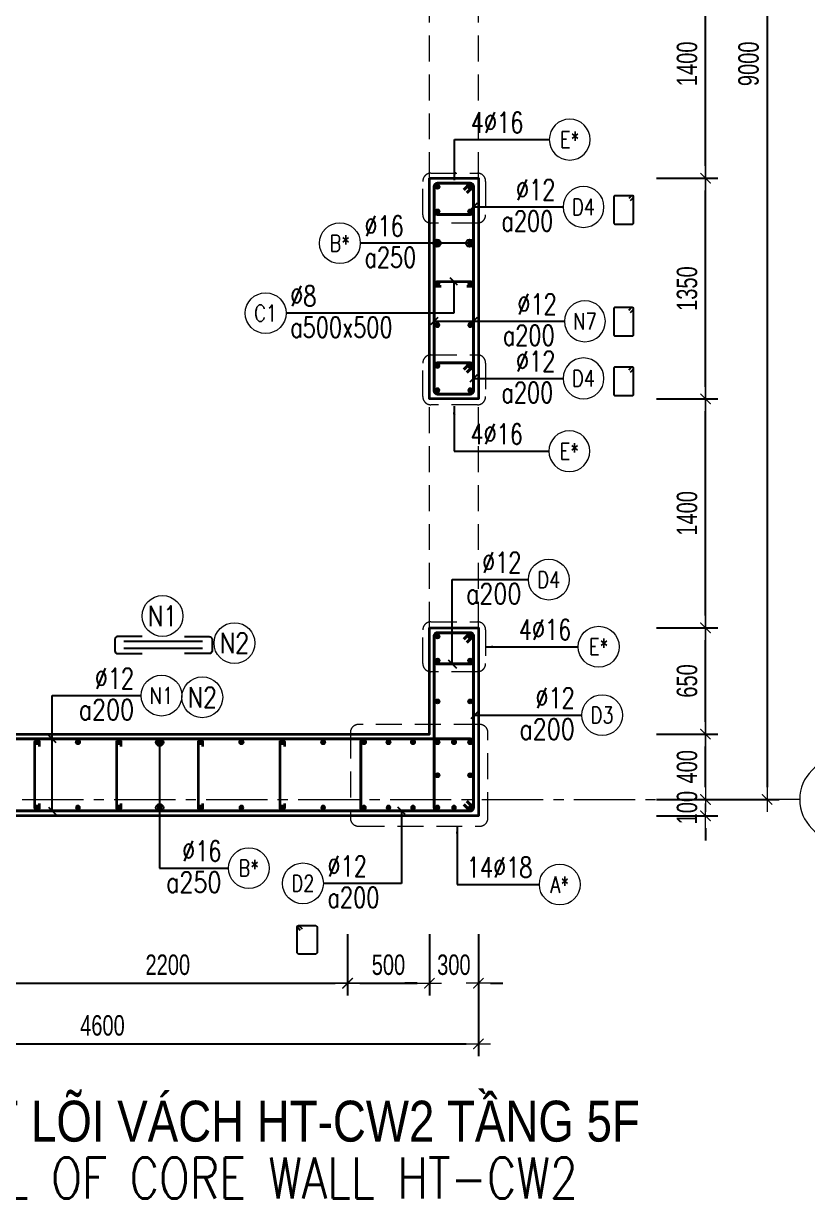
# Model space of a CAD drawing. Header units: millimetres. Extents: x 944027 to 981803, y -83026 to 82675.
# Drawn here: x 970872 to 975668, y 68816 to 76004 of the extents above; entities that cross this region are included whole.
import ezdxf
from ezdxf.enums import TextEntityAlignment as Align

# ---------------------------------------------------------------- set-up
doc = ezdxf.new("R2010")
doc.units = ezdxf.units.MM
doc.header["$MEASUREMENT"] = 0
for name, pattern in [('HIDDEN', [9.525, 6.35, -3.175]), ('HIDDEN2', [4.7625, 3.175, -1.5875]), ('HT_Dim Grid$0$CENTER2', [1.125, 0.75, -0.125, 0.125, -0.125]), ('HT_Grid$0$CENTER2', [1.125, 0.75, -0.125, 0.125, -0.125])]:
    doc.linetypes.add(name, pattern=pattern)
doc.layers.get('0').update_dxf_attribs({"lineweight": 20})
doc.layers.get('Defpoints').update_dxf_attribs({"color": 151, "lineweight": 9})
doc.layers.add('Hidden', color=9, linetype='HIDDEN')
doc.layers.add('Ligature', color=1, linetype='Continuous')
for name, color, linetype, lineweight in [('HT_Dim Grid$0$NDC_S_AXIS', 5, 'HT_Dim Grid$0$CENTER2', 13), ('HT_Dim Grid$0$NDC_S_SYMBOL', 1, 'Continuous', 15), ('HT_Dim Grid$0$NDC_S_TEXT SYMBOL', 7, 'Continuous', 20), ('HT_Grid$0$NDC_S_AXIS', 5, 'HT_Grid$0$CENTER2', 13), ('KC-LEADER', 153, 'Continuous', 18), ('KC-THEP', 6, 'Continuous', 40), ('NDC_S_ANNO', 7, 'Continuous', 20), ('NDC_S_BEAM', 3, 'HIDDEN2', 20), ('NDC_S_DIM', 1, 'Continuous', 15), ('NDC_S_ENG TITLE', 3, 'Continuous', 20), ('NDC_S_HIDDEN', 8, 'HIDDEN2', 13), ('NDC_S_LEADER', 1, 'Continuous', 15), ('NDC_S_REBAR', 4, 'Continuous', 35), ('NDC_S_STIRRUP', 4, 'Continuous', 40), ('NDC_S_TEXT SYMBOL', 7, 'Continuous', 20), ('NDC_S_VN TEXT', 7, 'Continuous', 20), ('NDC_S_VN TITLE', 6, 'Continuous', 35), ('NDC_S_WALL', 6, 'Continuous', 35)]:
    doc.layers.add(name, color=color, linetype=linetype, lineweight=lineweight)
doc.styles.add('HT_Dim Grid$0$NDC_ANNO', font='', dxfattribs={"width": 0.8})
doc.styles.add('NDC_ANNO', font='', dxfattribs={"width": 0.8})
doc.styles.add('NDC_ARIAL', font='arial.ttf', dxfattribs={"width": 0.85})
doc.styles.add('NDC_DIM', font='', dxfattribs={"width": 0.75})
doc.styles.add('NDC_EN TXT', font='romans.shx', dxfattribs={"width": 0.8})
doc.styles.add('NDC_VIE TXT', font='arial.ttf', dxfattribs={"width": 0.8})
doc.styles.get('HT_Dim Grid$0$NDC_ANNO').set_extended_font_data('Dotum')
doc.styles.get('NDC_ANNO').set_extended_font_data('Dotum')
doc.styles.get('NDC_DIM').set_extended_font_data('Dotum')
doc.dimstyles.new('NDC_1-50', dxfattribs={"dimscale": 50, "dimtxt": 2.5, "dimasz": 1, "dimexe": 1.5, "dimexo": 0, "dimgap": 0.8, "dimtad": 1, "dimdec": 0, "dimdsep": 46, "dimtxsty": 'NDC_ARIAL', "dimblk": 'DIMMARK', "dimcen": 49999.938995, "dimdle": 1.5, "dimclrd": 1, "dimclre": 1, "dimclrt": 3, "dimadec": 0, "dimazin": 0, "dimtfac": 1, "dimtdec": 0, "dimtix": 1, "dimtmove": 2, "dimatfit": 3, "dimfxl": 1, "dimarcsym": 0})
doc.dimstyles.new('NDC_dim_30', dxfattribs={"dimscale": 30, "dimtxt": 2.5, "dimasz": 1.5, "dimexe": 1.5, "dimexo": 2.5, "dimgap": 1, "dimtad": 1, "dimdec": 0, "dimzin": 0, "dimdsep": 46, "dimtxsty": 'NDC_DIM', "dimblk": 'DIMMARK', "dimcen": 0.09, "dimdle": 1.2, "dimclrd": 1, "dimclre": 1, "dimclrt": 3, "dimadec": 0, "dimazin": 0, "dimtfac": 1, "dimtdec": 0, "dimtix": 1, "dimtofl": 0, "dimtmove": 0, "dimatfit": 3, "dimfxl": 6, "dimfxlon": 1, "dimtolj": 1, "dimtzin": 0, "dimarcsym": 0})
doc.dimstyles.new('NDC_dim_50', dxfattribs={"dimscale": 50, "dimtxt": 2.5, "dimasz": 1.5, "dimexe": 1.5, "dimexo": 2.5, "dimgap": 1, "dimtad": 1, "dimdec": 0, "dimzin": 0, "dimdsep": 46, "dimtxsty": 'NDC_DIM', "dimblk": 'DIMMARK', "dimcen": 0.09, "dimdle": 1.2, "dimclrd": 1, "dimclre": 1, "dimclrt": 3, "dimadec": 0, "dimazin": 0, "dimtfac": 1, "dimtdec": 0, "dimtix": 1, "dimtofl": 0, "dimtmove": 0, "dimatfit": 3, "dimfxl": 6, "dimfxlon": 1, "dimtolj": 1, "dimtzin": 0, "dimarcsym": 0})

# ---------------------------------------------------------------- blocks, each defined once
blk = doc.blocks.new('THEP')
at = {"layer": 'KC-LEADER', "color": 6}
blk.add_circle((0, 0), 14, dxfattribs=at)
at = {"layer": 'KC-THEP'}
for p, q in [((-14, 0), (14, 0)), ((9.9, 9.9), (-9.9, -9.9)), ((-9.9, 9.9), (9.9, -9.9)), ((0, 14), (0, -14))]:
    blk.add_line(p, q, dxfattribs=at)
blk = doc.blocks.new('DIMMARK')
at = {"layer": 'NDC_S_DIM', "color": 1}
blk.add_line((-1.5, 0), (1, 0), dxfattribs=at)
at = {"layer": 'NDC_S_DIM', "color": 2, "const_width": 0.1}
blk.add_lwpolyline([(-0.424, -0.424), (0.424, 0.424)], dxfattribs=at)
blk = doc.blocks.new('*U10')
blk.add_circle((2.5, 0), 2.5)
at = {"layer": 'NDC_S_VN TEXT', "color": 3, "style": 'NDC_EN TXT'}
for tag, width, p in [('DK2', 0.75, (-0.85, 0.85)), ('KC2', 0.8, (-0.85, -2.97))]:
    blk.add_attdef(tag, text='', height=2.5, dxfattribs=dict(at, width=width)).set_placement(p, align=Align.RIGHT)
at = {"layer": 'NDC_S_VN TEXT', "color": 7, "style": 'NDC_EN TXT', "width": 0.8}
blk.add_attdef('SH3', text='', height=2, dxfattribs=at).set_placement((2.5, 0), align=Align.MIDDLE)
blk = doc.blocks.new('A$C7BC65A55')
at = {"layer": 'Ligature'}
for p, q in [((-15.2, 372, 0), (-15.2, 38.5, 0)), ((15.2, 372, 0), (15.2, 38.5, 0))]:
    blk.add_line(p, q, dxfattribs=at)
for points in [[(-36.2, 296.5), (-36.2, 400.9, -0.414214), (-24, 413.1), (24, 413.1, -0.414214), (36.2, 400.9), (36.2, 296.5)], [(-36.2, 116.5), (-36.2, 12.2, 0.414214), (-24, 0), (24, 0, 0.414214), (36.2, 12.2), (36.2, 116.5)]]:
    blk.add_lwpolyline(points, format="xyb", dxfattribs=at)
blk = doc.blocks.new('*U9')
blk.add_circle((2.5, 0), 2.5)
at = {"layer": 'NDC_S_VN TEXT', "color": 3, "style": 'NDC_EN TXT', "width": 0.75}
blk.add_attdef('DK2', text='', height=2.5, dxfattribs=at).set_placement((-0.85, 0.85), align=Align.RIGHT)
at = {"layer": 'NDC_S_VN TEXT', "color": 7, "style": 'NDC_EN TXT', "width": 0.8}
blk.add_attdef('SH3', text='', height=2, dxfattribs=at).set_placement((2.5, 0), align=Align.MIDDLE)
blk = doc.blocks.new('*U11')
blk.add_circle((-2.5, 0), 2.5)
at = {"layer": 'NDC_S_VN TEXT', "color": 3, "style": 'NDC_EN TXT', "width": 0.75}
for tag, p in [('DK1', (0.5, 0.85)), ('KC1', (0.5, -2.97))]:
    blk.add_attdef(tag, p, '', height=2.5, dxfattribs=at)
at = {"layer": 'NDC_S_VN TEXT', "color": 7, "style": 'NDC_EN TXT', "width": 0.8}
blk.add_attdef('SH2', text='', height=2, dxfattribs=at).set_placement((-2.5, 0), align=Align.MIDDLE)
blk = doc.blocks.new('*U13')
blk.add_circle((-2.5, 0), 2.5)
at = {"layer": 'NDC_S_VN TEXT', "color": 3, "style": 'NDC_EN TXT', "width": 0.75}
blk.add_attdef('DK1', (0.5, 0.85), '', height=2.5, dxfattribs=at)
at = {"layer": 'NDC_S_VN TEXT', "color": 7, "style": 'NDC_EN TXT', "width": 0.8}
blk.add_attdef('SH2', text='', height=2, dxfattribs=at).set_placement((-2.5, 0), align=Align.MIDDLE)
blk = doc.blocks.new('*U12')
blk.add_circle((-2.5, 0), 2.5)
at = {"layer": 'NDC_S_VN TEXT', "color": 3, "style": 'NDC_EN TXT', "width": 0.75}
for tag, p in [('DK1', (0.5, 0.85)), ('KC1', (0.5, -2.97))]:
    blk.add_attdef(tag, p, '', height=2.5, dxfattribs=at)
at = {"layer": 'NDC_S_VN TEXT', "color": 7, "style": 'NDC_EN TXT', "width": 0.8}
blk.add_attdef('SH2', text='', height=2, dxfattribs=at).set_placement((-2.5, 0), align=Align.MIDDLE)
blk = doc.blocks.new('*D104')
at = {"layer": 'Defpoints', "color": 0, "transparency": 16777216}
for p in [(970654.8, 71657), (972854.4, 71404.7), (972854.4, 70132.7)]:
    blk.add_point(p, dxfattribs=at)
at = {"layer": 'NDC_S_DIM', "color": 1, "lineweight": -2, "transparency": 16777216}
for p, q in [((970654.8, 70432.7), (970654.8, 70057.7)), ((972854.4, 70432.7), (972854.4, 70057.7)), ((970729.8, 70132.7), (972779.4, 70132.7))]:
    blk.add_line(p, q, dxfattribs=at)
at = {"layer": 'NDC_S_DIM', "color": 1, "lineweight": -2, "transparency": 16777216, "xscale": 75, "yscale": 75, "zscale": 75, "rotation": 180}
blk.add_blockref('DIMMARK', (970654.8, 70132.7), dxfattribs=at)
at = {"layer": 'NDC_S_DIM', "color": 1, "lineweight": -2, "transparency": 16777216, "xscale": 75, "yscale": 75, "zscale": 75}
blk.add_blockref('DIMMARK', (972854.4, 70132.7), dxfattribs=at)
at = {"layer": 'NDC_S_DIM', "color": 3, "transparency": 16777216, "insert": (971754.6, 70245.3), "char_height": 125, "attachment_point": 5, "style": 'NDC_DIM'}
blk.add_mtext('\\A1;2200', dxfattribs=at)
blk = doc.blocks.new('*D105')
at = {"layer": 'Defpoints', "color": 0, "transparency": 16777216}
for p in [(973354.8, 71657), (972854.4, 71404.7), (973354.8, 70132.7)]:
    blk.add_point(p, dxfattribs=at)
at = {"layer": 'NDC_S_DIM', "color": 1, "lineweight": -2, "transparency": 16777216}
for p, q in [((972854.4, 70432.7), (972854.4, 70057.7)), ((973354.8, 70432.7), (973354.8, 70057.7)), ((972929.4, 70132.7), (973279.8, 70132.7))]:
    blk.add_line(p, q, dxfattribs=at)
at = {"layer": 'NDC_S_DIM', "color": 1, "lineweight": -2, "transparency": 16777216, "xscale": 75, "yscale": 75, "zscale": 75, "rotation": 180}
blk.add_blockref('DIMMARK', (972854.4, 70132.7), dxfattribs=at)
at = {"layer": 'NDC_S_DIM', "color": 1, "lineweight": -2, "transparency": 16777216, "xscale": 75, "yscale": 75, "zscale": 75}
blk.add_blockref('DIMMARK', (973354.8, 70132.7), dxfattribs=at)
at = {"layer": 'NDC_S_DIM', "color": 3, "transparency": 16777216, "insert": (973104.6, 70245.3), "char_height": 125, "attachment_point": 5, "style": 'NDC_DIM'}
blk.add_mtext('\\A1;500', dxfattribs=at)
blk = doc.blocks.new('*D106')
at = {"layer": 'Defpoints', "color": 0, "transparency": 16777216}
for p in [(973354.8, 71657), (973654.8, 71157), (973654.8, 70132.7)]:
    blk.add_point(p, dxfattribs=at)
at = {"layer": 'NDC_S_DIM', "color": 1, "lineweight": -2, "transparency": 16777216}
for p, q in [((973354.8, 70432.7), (973354.8, 70057.7)), ((973654.8, 70432.7), (973654.8, 70057.7)), ((973279.8, 70132.7), (973204.8, 70132.7)), ((973729.8, 70132.7), (973804.8, 70132.7))]:
    blk.add_line(p, q, dxfattribs=at)
at = {"layer": 'NDC_S_DIM', "color": 1, "lineweight": -2, "transparency": 16777216, "xscale": 75, "yscale": 75, "zscale": 75}
blk.add_blockref('DIMMARK', (973354.8, 70132.7), dxfattribs=at)
at = {"layer": 'NDC_S_DIM', "color": 1, "lineweight": -2, "transparency": 16777216, "xscale": 75, "yscale": 75, "zscale": 75, "rotation": 180}
blk.add_blockref('DIMMARK', (973654.8, 70132.7), dxfattribs=at)
at = {"layer": 'NDC_S_DIM', "color": 3, "transparency": 16777216, "insert": (973504.8, 70245.3), "char_height": 125, "attachment_point": 5, "style": 'NDC_DIM'}
blk.add_mtext('\\A1;300', dxfattribs=at)
blk = doc.blocks.new('*D108')
at = {"layer": 'Defpoints', "color": 0, "transparency": 16777216}
for p in [(973354.8, 71657), (975044.3, 71657), (973654.8, 71257)]:
    blk.add_point(p, dxfattribs=at)
at = {"layer": 'NDC_S_DIM', "color": 1, "lineweight": -2, "transparency": 16777216}
for p, q in [((974744.3, 71657), (975119.3, 71657)), ((975044.3, 71332), (975044.3, 71582)), ((974744.3, 71257), (975119.3, 71257))]:
    blk.add_line(p, q, dxfattribs=at)
at = {"layer": 'NDC_S_DIM', "color": 1, "lineweight": -2, "transparency": 16777216, "xscale": 75, "yscale": 75, "zscale": 75}
for p, rotation in [((975044.3, 71657), 90), ((975044.3, 71257), 270)]:
    blk.add_blockref('DIMMARK', p, dxfattribs=dict(at, rotation=rotation))
at = {"layer": 'NDC_S_DIM', "color": 3, "transparency": 16777216, "insert": (974931.7, 71457), "char_height": 125, "attachment_point": 5, "rotation": 90, "style": 'NDC_DIM'}
blk.add_mtext('\\A1;400', dxfattribs=at)
blk = doc.blocks.new('*D109')
at = {"layer": 'Defpoints', "color": 0, "transparency": 16777216}
for p in [(973354.8, 72307), (975044.3, 72307), (973354.8, 71657)]:
    blk.add_point(p, dxfattribs=at)
at = {"layer": 'NDC_S_DIM', "color": 1, "lineweight": -2, "transparency": 16777216}
for p, q in [((974744.3, 72307), (975119.3, 72307)), ((975044.3, 71732), (975044.3, 72232)), ((974744.3, 71657), (975119.3, 71657))]:
    blk.add_line(p, q, dxfattribs=at)
at = {"layer": 'NDC_S_DIM', "color": 1, "lineweight": -2, "transparency": 16777216, "xscale": 75, "yscale": 75, "zscale": 75}
for p, rotation in [((975044.3, 72307), 90), ((975044.3, 71657), 270)]:
    blk.add_blockref('DIMMARK', p, dxfattribs=dict(at, rotation=rotation))
at = {"layer": 'NDC_S_DIM', "color": 3, "transparency": 16777216, "insert": (974931.7, 71982), "char_height": 125, "attachment_point": 5, "rotation": 90, "style": 'NDC_DIM'}
blk.add_mtext('\\A1;650', dxfattribs=at)
blk = doc.blocks.new('*D92')
at = {"layer": 'Defpoints', "color": 0, "transparency": 16777216}
for p in [(973654.8, 73707), (975044.3, 73707), (973354.8, 72307)]:
    blk.add_point(p, dxfattribs=at)
at = {"layer": 'NDC_S_DIM', "color": 1, "lineweight": -2, "transparency": 16777216}
for p, q in [((974744.3, 73707), (975119.3, 73707)), ((975044.3, 72382), (975044.3, 73632)), ((974744.3, 72307), (975119.3, 72307))]:
    blk.add_line(p, q, dxfattribs=at)
at = {"layer": 'NDC_S_DIM', "color": 1, "lineweight": -2, "transparency": 16777216, "xscale": 75, "yscale": 75, "zscale": 75}
for p, rotation in [((975044.3, 73707), 90), ((975044.3, 72307), 270)]:
    blk.add_blockref('DIMMARK', p, dxfattribs=dict(at, rotation=rotation))
at = {"layer": 'NDC_S_DIM', "color": 3, "transparency": 16777216, "insert": (974931.7, 73007), "char_height": 125, "attachment_point": 5, "rotation": 90, "style": 'NDC_DIM'}
blk.add_mtext('\\A1;1400', dxfattribs=at)
blk = doc.blocks.new('*D93')
at = {"layer": 'Defpoints', "color": 0, "transparency": 16777216}
for p in [(973654.8, 75057), (975044.3, 75057), (973654.8, 73707)]:
    blk.add_point(p, dxfattribs=at)
at = {"layer": 'NDC_S_DIM', "color": 1, "lineweight": -2, "transparency": 16777216}
for p, q in [((974744.3, 75057), (975119.3, 75057)), ((975044.3, 73782), (975044.3, 74982)), ((974744.3, 73707), (975119.3, 73707))]:
    blk.add_line(p, q, dxfattribs=at)
at = {"layer": 'NDC_S_DIM', "color": 1, "lineweight": -2, "transparency": 16777216, "xscale": 75, "yscale": 75, "zscale": 75}
for p, rotation in [((975044.3, 75057), 90), ((975044.3, 73707), 270)]:
    blk.add_blockref('DIMMARK', p, dxfattribs=dict(at, rotation=rotation))
at = {"layer": 'NDC_S_DIM', "color": 3, "transparency": 16777216, "insert": (974931.7, 74382), "char_height": 125, "attachment_point": 5, "rotation": 90, "style": 'NDC_DIM'}
blk.add_mtext('\\A1;1350', dxfattribs=at)
blk = doc.blocks.new('*D94')
at = {"layer": 'Defpoints', "color": 0, "transparency": 16777216}
for p in [(973654.8, 76457), (975044.3, 76457), (973654.8, 75057)]:
    blk.add_point(p, dxfattribs=at)
at = {"layer": 'NDC_S_DIM', "color": 1, "lineweight": -2, "transparency": 16777216}
for p, q in [((974744.3, 76457), (975119.3, 76457)), ((975044.3, 75132), (975044.3, 76382)), ((974744.3, 75057), (975119.3, 75057))]:
    blk.add_line(p, q, dxfattribs=at)
at = {"layer": 'NDC_S_DIM', "color": 1, "lineweight": -2, "transparency": 16777216, "xscale": 75, "yscale": 75, "zscale": 75}
for p, rotation in [((975044.3, 76457), 90), ((975044.3, 75057), 270)]:
    blk.add_blockref('DIMMARK', p, dxfattribs=dict(at, rotation=rotation))
at = {"layer": 'NDC_S_DIM', "color": 3, "transparency": 16777216, "insert": (974931.7, 75757), "char_height": 125, "attachment_point": 5, "rotation": 90, "style": 'NDC_DIM'}
blk.add_mtext('\\A1;1400', dxfattribs=at)
blk = doc.blocks.new('*D99')
at = {"layer": 'Defpoints', "color": 0, "transparency": 16777216}
for p in [(973713.3, 80257), (973654.8, 71257), (975420.7, 71257)]:
    blk.add_point(p, dxfattribs=at)
at = {"layer": 'NDC_S_DIM', "color": 1, "lineweight": -2, "transparency": 16777216}
for p, q in [((975120.7, 80257), (975495.7, 80257)), ((975420.7, 80182), (975420.7, 71332)), ((975120.7, 71257), (975495.7, 71257))]:
    blk.add_line(p, q, dxfattribs=at)
at = {"layer": 'NDC_S_DIM', "color": 1, "lineweight": -2, "transparency": 16777216, "xscale": 75, "yscale": 75, "zscale": 75}
for p, rotation in [((975420.7, 80257), 90), ((975420.7, 71257), 270)]:
    blk.add_blockref('DIMMARK', p, dxfattribs=dict(at, rotation=rotation))
at = {"layer": 'NDC_S_DIM', "color": 3, "transparency": 16777216, "insert": (975308.2, 75757), "char_height": 125, "attachment_point": 5, "rotation": 90, "style": 'NDC_DIM'}
blk.add_mtext('\\A1;9000', dxfattribs=at)
blk = doc.blocks.new('*D88')
at = {"layer": 'Defpoints', "color": 0, "ltscale": 200, "transparency": 16777216}
for p in [(973654.8, 71373.5), (969054.8, 70988.8), (973654.8, 69761.7)]:
    blk.add_point(p, dxfattribs=at)
at = {"layer": 'NDC_S_DIM', "color": 1, "lineweight": -2, "ltscale": 200, "transparency": 16777216}
for p, q in [((969054.8, 70061.7), (969054.8, 69686.7)), ((973654.8, 70061.7), (973654.8, 69686.7)), ((969129.8, 69761.7), (973579.8, 69761.7))]:
    blk.add_line(p, q, dxfattribs=at)
at = {"layer": 'NDC_S_DIM', "color": 1, "lineweight": -2, "ltscale": 200, "transparency": 16777216, "xscale": 75, "yscale": 75, "zscale": 75, "rotation": 180}
blk.add_blockref('DIMMARK', (969054.8, 69761.7), dxfattribs=at)
at = {"layer": 'NDC_S_DIM', "color": 1, "lineweight": -2, "ltscale": 200, "transparency": 16777216, "xscale": 75, "yscale": 75, "zscale": 75}
blk.add_blockref('DIMMARK', (973654.8, 69761.7), dxfattribs=at)
at = {"layer": 'NDC_S_DIM', "color": 3, "ltscale": 200, "transparency": 16777216, "insert": (971354.8, 69874.3), "char_height": 125, "attachment_point": 5, "style": 'NDC_DIM'}
blk.add_mtext('\\A1;4600', dxfattribs=at)
blk = doc.blocks.new('*U22')
at = {"layer": 'HT_Dim Grid$0$NDC_S_SYMBOL'}
blk.add_line((5, 0), (9, 0), dxfattribs=at)
blk.add_circle((0, 0), 5, dxfattribs=at)
at = {"layer": 'HT_Dim Grid$0$NDC_S_TEXT SYMBOL', "color": 7, "style": 'HT_Dim Grid$0$NDC_ANNO', "width": 0.8}
blk.add_attdef('GRID', text='', height=4, rotation=270, dxfattribs=at).set_placement((0, 0), align=Align.MIDDLE)
blk = doc.blocks.new('*D81')
at = {"layer": 'Defpoints', "color": 0, "ltscale": 200, "transparency": 16777216}
for p in [(973654.8, 71257), (973654.8, 71157), (975044.3, 71157)]:
    blk.add_point(p, dxfattribs=at)
at = {"layer": 'NDC_S_DIM', "color": 1, "lineweight": -2, "ltscale": 200, "transparency": 16777216}
for p, q in [((975044.3, 71332), (975044.3, 71407)), ((974744.3, 71257), (975119.3, 71257)), ((974744.3, 71157), (975119.3, 71157)), ((975044.3, 71082), (975044.3, 71007))]:
    blk.add_line(p, q, dxfattribs=at)
at = {"layer": 'NDC_S_DIM', "color": 1, "lineweight": -2, "ltscale": 200, "transparency": 16777216, "xscale": 75, "yscale": 75, "zscale": 75}
for p, rotation in [((975044.3, 71257), 270), ((975044.3, 71157), 90)]:
    blk.add_blockref('DIMMARK', p, dxfattribs=dict(at, rotation=rotation))
at = {"layer": 'NDC_S_DIM', "color": 3, "ltscale": 200, "transparency": 16777216, "insert": (974931.7, 71207), "char_height": 125, "attachment_point": 5, "rotation": 90, "style": 'NDC_DIM'}
blk.add_mtext('\\A1;100', dxfattribs=at)
blk = doc.blocks.new('Drawing name_symbol')
at = {"layer": 'NDC_S_ENG TITLE', "style": 'NDC_EN TXT', "width": 0.8}
blk.add_attdef('SECTDET1', text='', height=5, dxfattribs=at).set_placement((0, 1.01), align=Align.CENTER)
at = {"layer": 'NDC_S_TEXT SYMBOL', "lineweight": 25, "style": 'NDC_ANNO', "width": 0.8}
blk.add_attdef('SSCALE', text='', height=2.5, dxfattribs=at).set_placement((0, -4), align=Align.CENTER)
at = {"layer": 'NDC_S_VN TITLE', "style": 'NDC_VIE TXT', "width": 0.8}
blk.add_attdef('SECTDET2', text='', height=5, dxfattribs=at).set_placement((0, 7.97), align=Align.CENTER)

msp = doc.modelspace()

# ---------------------------------------------------------------- linework, layer by layer
for centre in [(971722.4, 72379.2), (972162.5, 72213.5), (971965.7, 71882)]:
    msp.add_circle(centre, 125)
at = {"layer": 'HT_Grid$0$NDC_S_AXIS', "ltscale": 500}
msp.add_line((965239.2, 71257), (975420.7, 71257), dxfattribs=at)
at = {"layer": 'Ligature'}
for points in [[(974586, 74920.5), (974601.9, 74936.5, 0.668179), (974596.2, 74950.4), (974491.5, 74950.4, 0.414214), (974483.4, 74942.3), (974483.4, 74785.2, 0.414214), (974491.5, 74777), (974596.2, 74777, 0.414214), (974604.3, 74785.2), (974604.3, 74942.3, 0.668179), (974590.4, 74948), (974574.4, 74932.1)], [(974586, 74236.1), (974601.9, 74252.1, 0.668179), (974596.1, 74266), (974491.5, 74266, 0.414214), (974483.4, 74257.8), (974483.4, 74100.7, 0.414214), (974491.5, 74092.6), (974596.1, 74092.6, 0.414214), (974604.3, 74100.7), (974604.3, 74257.8, 0.668179), (974590.4, 74263.6), (974574.4, 74247.6)], [(974586, 73871.5), (974601.9, 73887.5, 0.668179), (974596.1, 73901.4), (974491.5, 73901.4, 0.414214), (974483.4, 73893.2), (974483.4, 73736.1, 0.414214), (974491.5, 73728), (974596.1, 73728, 0.414214), (974604.3, 73736.1), (974604.3, 73893.2, 0.668179), (974590.4, 73899), (974574.4, 73883)], [(972565.1, 70455.2), (972549.2, 70471.1, -0.668179), (972554.9, 70485.1), (972659.6, 70485.1, -0.414214), (972667.7, 70476.9), (972667.7, 70319.8, -0.414214), (972659.6, 70311.6), (972554.9, 70311.6, -0.414214), (972546.8, 70319.8), (972546.8, 70476.9, -0.668179), (972560.7, 70482.7), (972576.7, 70466.7)]]:
    msp.add_lwpolyline(points, format="xyb", dxfattribs=at)
at = {"layer": 'NDC_S_BEAM', "ltscale": 50}
for p, q in [((973354.8, 75057), (973354.8, 76457)), ((973654.8, 75057), (973654.8, 76457)), ((973354.8, 72307), (973354.8, 73707)), ((973654.8, 72307), (973654.8, 73707))]:
    msp.add_line(p, q, dxfattribs=at)
at = {"layer": 'NDC_S_HIDDEN', "ltscale": 50}
for points in [[(973364.5, 75088.1), (973649.3, 75088.1, -0.414214), (973699.3, 75038.1), (973699.3, 74833.1, -0.414214), (973649.3, 74783.1), (973364.5, 74783.1, -0.414214), (973314.5, 74833.1), (973314.5, 75038.1, -0.414214)], [(973364.5, 73976.4), (973649.3, 73976.4, -0.414214), (973699.3, 73926.4), (973699.3, 73721.4, -0.414214), (973649.3, 73671.4), (973364.5, 73671.4, -0.414214), (973314.5, 73721.4), (973314.5, 73926.4, -0.414214)], [(973364.5, 72343.7), (973649.3, 72343.7, -0.414214), (973699.3, 72293.7), (973699.3, 72088.7, -0.414214), (973649.3, 72038.7), (973364.5, 72038.7, -0.414214), (973314.5, 72088.7), (973314.5, 72293.7, -0.414214)], [(972921.4, 71093.6), (973663.3, 71093.6, 0.414214), (973713.3, 71143.6), (973713.3, 71665.7, 0.414214), (973663.3, 71715.7), (972921.4, 71715.7, 0.414214), (972871.4, 71665.7), (972871.4, 71143.6, 0.414214)]]:
    msp.add_lwpolyline(points, format="xyb", close=True, dxfattribs=at)
at = {"layer": 'NDC_S_REBAR'}
for points in [[(973426.3, 74394.6), (973401.3, 74394.6, -1), (973401.3, 74424.6), (973608.4, 74424.6, -1), (973608.4, 74394.6), (973583.4, 74394.6)], [(970969.8, 71582), (970969.8, 71607, 1), (970939.8, 71607), (970939.8, 71207, 1), (970969.8, 71207), (970969.8, 71232)], [(971469.8, 71582), (971469.8, 71607, 1), (971439.8, 71607), (971439.8, 71207, 1), (971469.8, 71207), (971469.8, 71232)], [(971969.8, 71582), (971969.8, 71607, 1), (971939.8, 71607), (971939.8, 71207, 1), (971969.8, 71207), (971969.8, 71232)], [(972469.8, 71582), (972469.8, 71607, 1), (972439.8, 71607), (972439.8, 71207, 1), (972469.8, 71207), (972469.8, 71232)]]:
    msp.add_lwpolyline(points, format="xyb", dxfattribs=at)
at = {"layer": 'NDC_S_STIRRUP'}
for points in [[(973584.9, 74967), (973624.9, 75007, 0.414214), (973604.9, 75027), (973404.9, 75027, 0.414214), (973384.9, 75007), (973384.8, 73757, 0.414214), (973404.8, 73737), (973604.8, 73737, 0.414214), (973624.8, 73757), (973624.9, 75007, 0.414214), (973604.9, 75027), (973564.9, 74987)], [(973584.8, 74967), (973624.8, 75007, 0.414214), (973604.8, 75027), (973404.8, 75027, 0.414214), (973384.8, 75007), (973384.8, 74856, 0.414214), (973404.8, 74836), (973604.8, 74836, 0.414214), (973624.8, 74856), (973624.8, 75007, 0.414214), (973604.8, 75027), (973564.8, 74987)], [(973584.8, 73868), (973624.8, 73908, 0.414214), (973604.8, 73928), (973404.8, 73928, 0.414214), (973384.8, 73908), (973384.8, 73757, 0.414214), (973404.8, 73737), (973604.8, 73737, 0.414214), (973624.8, 73757), (973624.8, 73908, 0.414214), (973604.8, 73928), (973564.8, 73888)], [(973584.9, 72217), (973624.9, 72257, 0.414214), (973604.9, 72277), (973404.9, 72277, 0.414214), (973384.9, 72257), (973384.8, 71207, 0.414214), (973404.8, 71187), (973604.8, 71187, 0.414214), (973624.8, 71207), (973624.9, 72257, 0.414214), (973604.9, 72277), (973564.9, 72237)], [(973584.8, 72217), (973624.8, 72257, 0.414214), (973604.8, 72277), (973404.8, 72277, 0.414214), (973384.8, 72257), (973384.8, 72106, 0.414214), (973404.8, 72086), (973604.8, 72086, 0.414214), (973624.8, 72106), (973624.8, 72257, 0.414214), (973604.8, 72277), (973564.8, 72237)], [(967444.8, 71227), (967404.8, 71187, -0.414214), (967384.8, 71207), (967384.8, 71607, -0.414214), (967404.8, 71627), (973604.8, 71627, -0.414214), (973624.8, 71607), (973624.8, 71207, -0.414214), (973604.8, 71187), (967404.8, 71187, -0.414214), (967384.8, 71207), (967424.8, 71247)], [(973564.8, 71227), (973604.8, 71187, 0.414214), (973624.8, 71207), (973624.8, 71607, 0.414214), (973604.8, 71627), (972954.8, 71627, 0.414214), (972934.8, 71607), (972934.8, 71207, 0.414214), (972954.8, 71187), (973604.8, 71187, 0.414214), (973624.8, 71207), (973584.8, 71247)]]:
    msp.add_lwpolyline(points, format="xyb", dxfattribs=at)
at = {"layer": 'NDC_S_WALL'}
msp.add_lwpolyline([(970654.8, 79857), (970654.8, 71657), (973354.8, 71657), (973354.8, 72307), (973654.8, 72307), (973654.8, 71157), (967354.8, 71157), (967354.8, 72307), (967654.8, 72307), (967654.8, 71657), (970354.8, 71657), (970354.8, 77057)], dxfattribs=at)
msp.add_lwpolyline([(973354.8, 75057), (973654.8, 75057), (973654.8, 73707), (973354.8, 73707)], close=True, dxfattribs=at)

# ---------------------------------------------------------------- block references
at = {"layer": 'Hidden', "xscale": 1.44, "yscale": 1.44, "zscale": 1.44, "rotation": 270}
msp.add_blockref('A$C7BC65A55', (971430.3, 72201.7, 0), dxfattribs=at)
at = {"layer": 'HT_Dim Grid$0$NDC_S_AXIS'}
ref = msp.add_blockref('*U22', (975870.7, 71257), dxfattribs=dict(at, xscale=-50, yscale=50, zscale=50))
ref.add_attrib('GRID', 'Y3', dxfattribs={"layer": 'HT_Dim Grid$0$NDC_S_TEXT SYMBOL', "color": 7, "height": 200, "style": 'HT_Dim Grid$0$NDC_ANNO', "width": 0.8}).set_placement((975870.7, 71257), align=Align.MIDDLE)
at = {"layer": 'KC-THEP'}
for p, rotation in [((973404.8, 75004.4), 9.668564436380926), ((973604.8, 75004.4), 9.668564436380926), ((973404.8, 74854.4), 9.668564436380926), ((973604.8, 74854.4), 9.668564436380926), ((973404.8, 72254.4), 9.668564436380946), ((973604.8, 72254.4), 9.668564436380946), ((973404.8, 72107), 9.668564436380946), ((973604.8, 72107), 9.668564436380946), ((973404.8, 71857), 9.668564436380946), ((973604.8, 71857), 9.668564436380946), ((970954.8, 71607), 9.66856443638095), ((971204.8, 71607), 9.66856443638095), ((971454.8, 71607), 9.66856443638095), ((971704.8, 71607), 9.66856443638095), ((971954.8, 71607), 9.66856443638095), ((972204.8, 71607), 9.66856443638095), ((972454.8, 71607), 9.66856443638095), ((972704.8, 71607), 9.66856443638095), ((972954.8, 71607), 9.66856443638095), ((973104.8, 71607), 9.66856443638095), ((973254.8, 71607), 9.66856443638095), ((973404.8, 71607), 9.668564436380946), ((973505.6, 71607), 9.668564436380946), ((973604.8, 71607), 9.668564436380946), ((973404.8, 71405.3), 9.668564436380946), ((973604.8, 71405.3), 9.668564436380946), ((973608.3, 71207), 9.668564436380946)]:
    msp.add_blockref('THEP', p, dxfattribs=dict(at, rotation=rotation))
at = {"layer": 'KC-THEP', "xscale": -1, "rotation": 170.331435563619}
for p in [(973404.8, 74659.6), (973604.8, 74659.6), (973404.8, 74409.6), (973604.8, 74409.6), (973404.8, 74159.6), (973604.8, 74159.6), (973404.8, 73909.6), (973604.8, 73909.6), (973404.8, 73759.6), (973604.8, 73759.6), (970954.8, 71207), (971204.8, 71207), (971454.8, 71207), (971704.8, 71207), (971954.8, 71207), (972204.8, 71207), (972454.8, 71207), (972704.8, 71207), (972954.8, 71207), (973104.8, 71207), (973254.8, 71207), (973404.8, 71207), (973505.6, 71207)]:
    msp.add_blockref('THEP', p, dxfattribs=at)
at = {"layer": 'NDC_S_ANNO'}
ref = msp.add_blockref('Drawing name_symbol', (972159.3, 68765.6), dxfattribs=dict(at, xscale=50, yscale=50, zscale=50))
ref.add_attrib('SECTDET1', 'DETAIL OF CORE WALL HT-CW2', dxfattribs={"layer": 'NDC_S_ENG TITLE', "height": 250, "style": 'NDC_EN TXT', "width": 0.8}).set_placement((972159.3, 68816.2), align=Align.CENTER)
ref.add_attrib('SECTDET2', 'CHI TIẾT LÕI VÁCH HT-CW2 TẦNG 5F', dxfattribs={"layer": 'NDC_S_VN TITLE', "height": 250, "style": 'NDC_VIE TXT', "width": 0.8}).set_placement((972159.3, 69164.2), align=Align.CENTER)
at = {"layer": 'NDC_S_VN TEXT'}
ref = msp.add_blockref('*U13', (974088.6, 75293.5), dxfattribs=dict(at, xscale=-50, yscale=50, zscale=50))
ref.add_attrib('SH2', 'E*', dxfattribs={"color": 7, "height": 100, "style": 'NDC_EN TXT', "width": 0.8}).set_placement((974213.6, 75293.5), align=Align.MIDDLE)
ref.add_attrib('DK1', '4%%C16', (973608.3, 75335.8), dxfattribs={"color": 3, "height": 125, "style": 'NDC_EN TXT', "width": 0.75})
ref = msp.add_blockref('*U11', (974173.1, 74881.5), dxfattribs=dict(at, xscale=-50, yscale=50, zscale=50))
ref.add_attrib('SH2', 'D4', dxfattribs={"color": 7, "height": 100, "style": 'NDC_EN TXT', "width": 0.8}).set_placement((974298.1, 74881.5), align=Align.MIDDLE)
ref.add_attrib('DK1', '%%C12', (973884.7, 74923.8), dxfattribs={"color": 3, "height": 125, "style": 'NDC_EN TXT', "width": 0.75})
ref.add_attrib('KC1', 'a200', (973795.4, 74732.9), dxfattribs={"color": 3, "height": 125, "style": 'NDC_EN TXT', "width": 0.75})
at = {"layer": 'NDC_S_VN TEXT', "xscale": 50, "yscale": 50, "zscale": 50}
for name, p, values in [('*U11', (972932.3, 74659.5), {'SH2': 'B*', 'DK1': '%%C16', 'KC1': 'a250'}), ('*U12', (972478.3, 74231.7), {'SH2': 'C1', 'DK1': '%%c8', 'KC1': 'a500x500'}), ('*U10', (973960.7, 72601.7), {'SH3': 'D4', 'DK2': '%%C12', 'KC2': 'a200'}), ('*U9', (974265.7, 72191.2), {'SH3': 'E*', 'DK2': '4%%C16'}), ('*U10', (971591, 71892.3), {'SH3': 'N1', 'DK2': '%%C12', 'KC2': 'a200'}), ('*U10', (974287.1, 71773), {'SH3': 'D3', 'DK2': '%%C12', 'KC2': 'a200'}), ('*U10', (972125.4, 70837), {'SH3': 'B*', 'DK2': '%%C16', 'KC2': 'a250'}), ('*U11', (972706.4, 70743.8), {'SH2': 'D2', 'DK1': '%%C12', 'KC1': 'a200'}), ('*U9', (974028, 70736.7), {'SH3': 'A*', 'DK2': '14%%C18'})]:
    msp.add_blockref(name, p, dxfattribs=at).add_auto_attribs(values)
at = {"layer": 'NDC_S_VN TEXT'}
ref = msp.add_blockref('*U11', (974181.6, 74182.2), dxfattribs=dict(at, xscale=-50, yscale=50, zscale=50))
ref.add_attrib('SH2', 'N7', dxfattribs={"color": 7, "height": 100, "style": 'NDC_EN TXT', "width": 0.8}).set_placement((974306.6, 74182.2), align=Align.MIDDLE)
ref.add_attrib('DK1', '%%C12', (973893.2, 74224.5), dxfattribs={"color": 3, "height": 125, "style": 'NDC_EN TXT', "width": 0.75})
ref.add_attrib('KC1', 'a200', (973803.9, 74033.6), dxfattribs={"color": 3, "height": 125, "style": 'NDC_EN TXT', "width": 0.75})
ref = msp.add_blockref('*U11', (974173, 73832.5), dxfattribs=dict(at, xscale=-50, yscale=50, zscale=50))
ref.add_attrib('SH2', 'D4', dxfattribs={"color": 7, "height": 100, "style": 'NDC_EN TXT', "width": 0.8}).set_placement((974298, 73832.5), align=Align.MIDDLE)
ref.add_attrib('DK1', '%%C12', (973884.6, 73874.8), dxfattribs={"color": 3, "height": 125, "style": 'NDC_EN TXT', "width": 0.75})
ref.add_attrib('KC1', 'a200', (973795.4, 73683.9), dxfattribs={"color": 3, "height": 125, "style": 'NDC_EN TXT', "width": 0.75})
ref = msp.add_blockref('*U13', (974086.2, 73387.5), dxfattribs=dict(at, xscale=-50, yscale=50, zscale=50))
ref.add_attrib('SH2', 'E*', dxfattribs={"color": 7, "height": 100, "style": 'NDC_EN TXT', "width": 0.8}).set_placement((974211.2, 73387.5), align=Align.MIDDLE)
ref.add_attrib('DK1', '4%%C16', (973605.9, 73429.8), dxfattribs={"color": 3, "height": 125, "style": 'NDC_EN TXT', "width": 0.75})

# ---------------------------------------------------------------- texts
at = {"layer": 'NDC_S_VN TEXT', "color": 7, "style": 'NDC_EN TXT', "width": 0.8}
for tag, p in [('N1', (971722.4, 72379.2)), ('N2', (972162.5, 72213.5)), ('N2', (971965.7, 71882))]:
    msp.add_attdef(tag, text='3', height=125, dxfattribs=at).set_placement(p, align=Align.MIDDLE)

# ---------------------------------------------------------------- dimensions: what is measured, and where the dimension line sits
at = {"layer": 'NDC_S_DIM'}
for base, p1, p2, picture, middle in [((975420.7, 71257), (973713.3, 80257), (973654.8, 71257), '*D99', (975308.2, 75757)), ((975044.3, 71657), (973654.8, 71257), (973354.8, 71657), '*D108', (974931.7, 71457))]:
    dim = msp.add_linear_dim(base=base, p1=p1, p2=p2, angle=90, dimstyle='NDC_dim_50', dxfattribs=at)
    dim.commit()
    dim.dimension.update_dxf_attribs({"geometry": picture, "text_midpoint": middle})
for base, p1, p2, picture, middle in [((975044.3, 76457), (973654.8, 75057), (973654.8, 76457), '*D94', (974931.7, 75757)), ((975044.3, 75057), (973654.8, 73707), (973654.8, 75057), '*D93', (974931.7, 74382)), ((975044.3, 73707), (973354.8, 72307), (973654.8, 73707), '*D92', (974931.7, 73007)), ((975044.3, 72307), (973354.8, 71657), (973354.8, 72307), '*D109', (974931.7, 71982))]:
    dim = msp.add_linear_dim(base=base, p1=p1, p2=p2, angle=90, dimstyle='NDC_dim_50', override={"dimtmove": 1}, dxfattribs=at)
    dim.commit()
    dim.dimension.update_dxf_attribs({"geometry": picture, "text_midpoint": middle})
for base, p1, p2, picture, middle in [((972854.4, 70132.7), (970654.8, 71657), (972854.4, 71404.7), '*D104', (971754.6, 70245.3)), ((973354.8, 70132.7), (972854.4, 71404.7), (973354.8, 71657), '*D105', (973104.6, 70245.3)), ((973654.8, 70132.7), (973354.8, 71657), (973654.8, 71157), '*D106', (973504.8, 70245.3))]:
    dim = msp.add_linear_dim(base=base, p1=p1, p2=p2, dimstyle='NDC_dim_50', override={"dimtmove": 1}, dxfattribs=at)
    dim.commit()
    dim.dimension.update_dxf_attribs({"geometry": picture, "text_midpoint": middle})
at = {"layer": 'NDC_S_DIM', "ltscale": 200}
dim = msp.add_linear_dim(base=(973654.8, 69761.7), p1=(969054.8, 70988.8), p2=(973654.8, 71373.5), dimstyle='NDC_dim_50', override={"dimtmove": 1}, dxfattribs=at)
dim.commit()
dim.dimension.update_dxf_attribs({"geometry": '*D88', "text_midpoint": (971354.8, 69874.3)})
dim = msp.add_linear_dim(base=(975044.3, 71157), p1=(973654.8, 71257), p2=(973654.8, 71157), angle=90, dimstyle='NDC_dim_50', override={"dimtmove": 1}, dxfattribs=at)
dim.commit()
dim.dimension.update_dxf_attribs({"geometry": '*D81', "text_midpoint": (974931.7, 71207)})

# ---------------------------------------------------------------- leaders
at = {"layer": 'NDC_S_LEADER'}
for points, dimstyle, override in [([(973509.3, 75044.7), (973509.3, 75293.5), (974090.9, 75293.5)], 'NDC_1-50', {"dimgap": 0.8, "dimtad": 0}), ([(973624.8, 74881.5), (974175.1, 74881.5)], 'NDC_dim_30', {"dimtad": 0, "dimldrblk": 'Oblique'}), ([(973601.3, 74659.8), (972932.3, 74659.5)], 'NDC_dim_30', {"dimtad": 0, "dimldrblk": 'Origin'}), ([(973401.3, 74659.5), (972932.3, 74659.5)], 'NDC_dim_30', {"dimtad": 0, "dimldrblk": 'Origin'}), ([(973504.8, 74424.6), (973504.8, 74232), (972478.3, 74231.7)], 'NDC_dim_30', {"dimtad": 0, "dimldrblk": 'Oblique'}), ([(973384.8, 74182), (974181.6, 74182)], 'NDC_dim_30', {"dimtad": 0, "dimldrblk": 'Oblique'}), ([(973624.8, 74182), (974181.6, 74182)], 'NDC_dim_30', {"dimtad": 0, "dimldrblk": 'Oblique'}), ([(973624.8, 73832.5), (974175.1, 73832.5)], 'NDC_dim_30', {"dimtad": 0, "dimldrblk": 'Oblique'}), ([(973506.9, 73663.5), (973506.9, 73387.5), (974088.5, 73387.5)], 'NDC_1-50', {"dimgap": 0.8, "dimtad": 0}), ([(973495.1, 72086), (973495.1, 72601.7), (973960.7, 72601.7)], 'NDC_1-50', {"dimtad": 0, "dimldrblk": 'Oblique'}), ([(973699.3, 72191.2), (974265.7, 72191.2)], 'NDC_dim_30', {"dimtad": 0}), ([(971046.2, 71187), (971046.2, 71892.1), (971591, 71892.1)], 'NDC_dim_30', {"dimtad": 0, "dimldrblk": 'Oblique'}), ([(971046.2, 71627), (971046.2, 71892.1), (971591, 71892.1)], 'NDC_dim_30', {"dimtad": 0, "dimldrblk": 'Oblique'}), ([(973630.4, 71773), (974287.1, 71773)], 'NDC_dim_30', {"dimtad": 0, "dimldrblk": 'Oblique'}), ([(971704.8, 71606.7), (971704.8, 70836.9), (972125.4, 70836.9)], 'NDC_dim_30', {"dimgap": 1, "dimtad": 0, "dimldrblk": 'Origin'}), ([(971704.8, 71206.7), (971704.8, 70836.9), (972125.4, 70836.9)], 'NDC_dim_30', {"dimgap": 1, "dimtad": 0, "dimldrblk": 'Origin'}), ([(973184.9, 71187), (973184.9, 70743.8), (972706.4, 70743.8)], 'NDC_dim_30', {"dimtad": 0, "dimldrblk": 'Oblique'}), ([(973524.3, 71093.6), (973524.3, 70736.7), (974028, 70736.7)], 'NDC_dim_30', {"dimtad": 0})]:
    msp.add_leader(points, dimstyle=dimstyle, override=override, dxfattribs=at)

doc.saveas('drawing.dxf')
